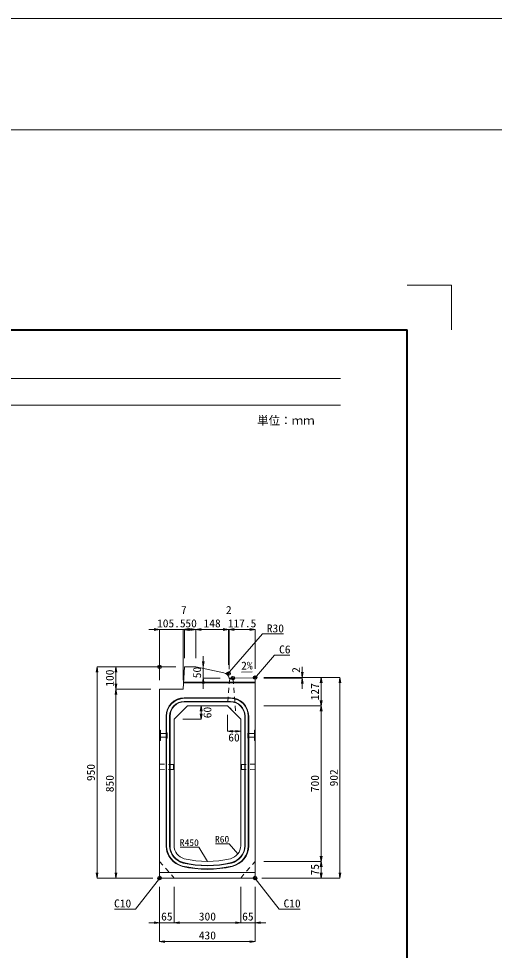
# Model space of a CAD drawing. Units: millimetres at full size; some dimension numbers follow another scale. Extents: x -1267 to 18002, y -8040 to 14480.
# Drawn here: x 6450 to 8593, y 10286 to 14480 of the extents above; entities that cross this region are included whole.
import ezdxf
from ezdxf.enums import TextEntityAlignment as Align

# ---------------------------------------------------------------- set-up
doc = ezdxf.new("R2010")
doc.units = ezdxf.units.MM
doc.header["$LTSCALE"] = 30
doc.header["$PDMODE"] = 32
doc.header["$PDSIZE"] = 15
doc.linetypes.add('USER1', pattern=[1.35, 0.75, -0.6])
for name, color, linetype, lineweight in [('0_2', 7, 'Continuous', 13), ('Defpoints_3', 1, 'Continuous', 13), ('インサート', 3, 'USER1', 9), ('吊りマスター', 4, 'USER1', 9), ('図枠', 7, 'Continuous', 5), ('寸法線', 7, 'Continuous', 13), ('引出線', 4, 'Continuous', 13), ('排水孔', 30, 'USER1', 13), ('本体', 2, 'Continuous', 13), ('目地', 132, 'Continuous', 5)]:
    doc.layers.add(name, color=color, linetype=linetype, lineweight=lineweight)
doc.layers.add('作業エリア', color=11, linetype='Continuous')
doc.styles.add('ＭＳ ゴシック', font='')
doc.styles.add('ＭＳ 明朝', font='')
doc.styles.get('ＭＳ ゴシック').set_extended_font_data('MS Gothic')
doc.styles.get('ＭＳ 明朝').set_extended_font_data('MS Mincho')

# ---------------------------------------------------------------- blocks, each defined once
blk = doc.blocks.new('open_arrow')
at = {"color": 0, "linetype": 'Continuous', "lineweight": -2}
blk.add_lwpolyline([(7.5, 1.25), (0, 0), (7.5, -1.25)], dxfattribs=at)

msp = doc.modelspace()

# ---------------------------------------------------------------- linework, layer by layer
at = {"layer": '0_2', "color": 5}
for p, q in [((-1267.22, 14480.25), (18001.66, 14480.25)), ((-1267.22, 13980.25), (18001.66, 13980.25))]:
    msp.add_line(p, q, dxfattribs=at)
at = {"layer": 'Defpoints_3'}
for p in [(8200, 13280.17), (8400, 13080.17)]:
    msp.add_line(p, (8400, 13280.17), dxfattribs=at)
at = {"layer": 'インサート'}
for p, q in [((7088.2, 11262.27), (7115.2, 11262.27)), ((7088.2, 11262.27), (7088.2, 11245.27)), ((7088.2, 11245.27), (7115.2, 11245.27)), ((7118.2, 11266.27), (7115.2, 11266.27)), ((7115.2, 11266.27), (7115.2, 11241.27)), ((7115.2, 11241.27), (7118.2, 11241.27)), ((7118.2, 11241.27), (7118.2, 11266.27)), ((7481.8, 11266.27), (7484.8, 11266.27)), ((7481.8, 11241.27), (7481.8, 11266.27)), ((7484.8, 11241.27), (7481.8, 11241.27)), ((7484.8, 11266.27), (7484.8, 11241.27)), ((7511.8, 11262.27), (7484.8, 11262.27)), ((7511.8, 11245.27), (7484.8, 11245.27)), ((7511.8, 11262.27), (7511.8, 11245.27))]:
    msp.add_line(p, q, dxfattribs=at)
at = {"layer": '作業エリア'}
for p in [(7085, 11561.77), (7395.5, 11531.77), (7415, 11511.77), (7515, 11513.77), (7085, 10611.77), (7515, 10611.77)]:
    msp.add_point(p, dxfattribs=at)
at = {"layer": '吊りマスター'}
for p, q in [((7085, 11124.27), (7085, 11099.27)), ((7085, 11124.27), (7147, 11122.77)), ((7147, 11122.77), (7147, 11100.77)), ((7515, 11124.27), (7453, 11122.77)), ((7453, 11122.77), (7453, 11100.77)), ((7515, 11124.27), (7515, 11099.27)), ((7085, 11099.27), (7147, 11100.77)), ((7515, 11099.27), (7453, 11100.77))]:
    msp.add_line(p, q, dxfattribs=at)
at = {"layer": '図枠', "lineweight": 40}
for p in [(400, 13080.17), (8200, 7540.17)]:
    msp.add_line(p, (8200, 13080.17), dxfattribs=at)
at = {"layer": '図枠', "lineweight": 13}
for p, q in [((700, 12860.17), (7900, 12860.17)), ((700, 12740.17), (7900, 12740.17))]:
    msp.add_line(p, q, dxfattribs=at)
at = {"layer": '寸法線'}
for p, q in [((7037, 11730.31), (7238.5, 11730.31)), ((7085, 11501.77), (7085, 11730.31)), ((7166.5, 11730.31), (7221.5, 11730.31)), ((7190.5, 11501.77), (7190.5, 11730.31)), ((7190.5, 11501.77), (7190.5, 11730.31)), ((7197.5, 11730.31), (7247.5, 11730.31)), ((7197.5, 11601.77), (7197.5, 11730.31)), ((7197.5, 11601.77), (7197.5, 11730.31)), ((7247.5, 11730.31), (7395.5, 11730.31)), ((7247.5, 11601.77), (7247.5, 11730.31)), ((7247.5, 11601.77), (7247.5, 11730.31)), ((7347.5, 11730.31), (7445.43, 11730.31)), ((7395.5, 11571.77), (7395.5, 11730.31)), ((7395.5, 11571.77), (7395.5, 11730.31)), ((7397.43, 11551.77), (7397.43, 11730.31)), ((7397.43, 11730.31), (7515, 11730.31)), ((7397.43, 11551.77), (7397.43, 11730.31)), ((7515, 11553.77), (7515, 11730.31)), ((7281.58, 11609.77), (7281.58, 11463.77)), ((6803.25, 10611.77), (6803.25, 11561.77)), ((7157.5, 11561.77), (6803.25, 11561.77)), ((6888.25, 11461.77), (6888.25, 11561.77)), ((7157.5, 11561.77), (6888.25, 11561.77)), ((7727.36, 11463.77), (7727.36, 11561.77)), ((7357.43, 11511.77), (7281.58, 11511.77)), ((7555, 11513.77), (7812.36, 11513.77)), ((7555, 11513.77), (7727.36, 11513.77)), ((7555, 11513.77), (7897.36, 11513.77)), ((7555, 11511.77), (7727.36, 11511.77)), ((7812.36, 11386.77), (7812.36, 11513.77)), ((7897.36, 10611.77), (7897.36, 11513.77)), ((6888.25, 10611.77), (6888.25, 11461.77)), ((7045, 11461.77), (6888.25, 11461.77)), ((7045, 11461.77), (6888.25, 11461.77)), ((7272.17, 11326.77), (7272.17, 11386.77)), ((7555, 11386.77), (7812.36, 11386.77)), ((7555, 11386.77), (7812.36, 11386.77)), ((7812.36, 10686.77), (7812.36, 11386.77)), ((7190, 11326.77), (7272.17, 11326.77)), ((7390, 11346.77), (7390, 11272.54)), ((7390, 11272.54), (7450, 11272.54)), ((7555, 10686.77), (7812.36, 10686.77)), ((7555, 10686.77), (7812.36, 10686.77)), ((7812.36, 10611.77), (7812.36, 10686.77)), ((7055, 10611.77), (6803.25, 10611.77)), ((7055, 10611.77), (6888.25, 10611.77)), ((7545, 10611.77), (7812.36, 10611.77)), ((7545, 10611.77), (7897.36, 10611.77)), ((7085, 10571.77), (7085, 10410.61)), ((7085, 10571.77), (7085, 10325.61)), ((7150, 10571.77), (7150, 10410.61)), ((7150, 10571.77), (7150, 10410.61)), ((7450, 10571.77), (7450, 10410.61)), ((7450, 10571.77), (7450, 10410.61)), ((7515, 10571.77), (7515, 10410.61)), ((7515, 10571.77), (7515, 10325.61)), ((7037, 10410.61), (7198, 10410.61)), ((7150, 10410.61), (7450, 10410.61)), ((7402, 10410.61), (7563, 10410.61)), ((7085, 10325.61), (7515, 10325.61))]:
    msp.add_line(p, q, dxfattribs=at)
at = {"layer": '引出線'}
for points in [[(7389.4, 11527.63), (7547.84, 11710.38), (7642.51, 11710.38)], [(7512, 11510.71), (7603.01, 11615.68), (7671.35, 11615.68)], [(7453.02, 11538.78), (7501.73, 11539.76), (7452.99, 11538.78)], [(7300, 10686.77), (7261.49, 10750.32), (7177.31, 10750.32)], [(7437.07, 10720.09), (7398.48, 10765.49), (7336.25, 10765.49)], [(7090, 10616.77), (6977.02, 10472.34), (6882.35, 10472.34)], [(7510, 10616.77), (7622.98, 10472.34), (7717.65, 10472.34)]]:
    msp.add_lwpolyline(points, dxfattribs=at)
at = {"layer": '排水孔'}
for p, q in [((7400.63, 11508.57), (7390.71, 11387.48)), ((7397.43, 11511.77), (7400.63, 11508.57)), ((7400.63, 11508.57), (7415.63, 11508.57)), ((7418.83, 11511.77), (7415.63, 11508.57)), ((7415.63, 11508.57), (7428.66, 11349.52)), ((7390.71, 11387.48), (7428.66, 11349.52))]:
    msp.add_line(p, q, dxfattribs=at)
at = {"layer": '本体'}
for p, q in [((7197.5, 11561.77), (7190.5, 11461.77)), ((7197.5, 11561.77), (7247.5, 11561.77)), ((7247.5, 11561.77), (7373.81, 11536.17)), ((7415, 11511.77), (7397.43, 11511.77)), ((7509, 11513.65), (7415, 11511.77)), ((7509, 11513.65), (7515, 11507.77)), ((7515, 10621.77), (7515, 11507.77)), ((7085, 11461.77), (7085, 10621.77)), ((7085, 11461.77), (7190.5, 11461.77)), ((7150, 11326.77), (7210, 11386.77)), ((7210, 11386.77), (7390, 11386.77)), ((7390, 11386.77), (7450, 11326.77)), ((7150, 11326.77), (7150, 10757.3)), ((7450, 10757.3), (7450, 11326.77)), ((7085, 10621.77), (7095, 10611.77)), ((7095, 10611.77), (7505, 10611.77)), ((7505, 10611.77), (7515, 10621.77))]:
    msp.add_line(p, q, dxfattribs=at)
at = {"layer": '本体', "lineweight": 9}
for p, q in [((7085, 11278.27), (7088.2, 11276.27)), ((7088.2, 11276.27), (7088.2, 11231.27)), ((7515, 11278.27), (7511.8, 11276.27)), ((7511.8, 11276.27), (7511.8, 11231.27)), ((7088.2, 11231.27), (7085, 11229.27)), ((7511.8, 11231.27), (7515, 11229.27)), ((7085, 10636.77), (7515, 10636.77))]:
    msp.add_line(p, q, dxfattribs=at)
at = {"layer": '本体', "linetype": 'USER1', "lineweight": 9}
for p, q in [((7085, 10686.77), (7150, 10611.77)), ((7450, 10611.77), (7515, 10686.77))]:
    msp.add_line(p, q, dxfattribs=at)
at = {"layer": '本体'}
for centre, radius, start, end in [((7367.85, 11506.76), 30, 9.60488, 78.54125), ((7210, 10757.3), 60, 180, 256.65764), ((7390, 10757.3), 60, 283.34236, 0), ((7300, 11136.77), 450, 256.65764, 283.34236)]:
    msp.add_arc(centre, radius, start, end, dxfattribs=at)
at = {"layer": '目地'}
for p, q in [((7515, 11493.77), (7192.74, 11493.77)), ((7515, 11489.77), (7192.46, 11489.77)), ((7404, 11422.77), (7196, 11422.77)), ((7404, 11420.77), (7196, 11420.77)), ((7404, 11406.77), (7196, 11406.77)), ((7404, 11404.77), (7196, 11404.77)), ((7114, 11340.77), (7114, 10757.3)), ((7116, 11340.77), (7116, 10757.3)), ((7130, 11340.77), (7130, 10757.3)), ((7132, 11340.77), (7132, 10757.3)), ((7468, 10757.3), (7468, 11340.77)), ((7470, 10757.3), (7470, 11340.77)), ((7484, 10757.3), (7484, 11340.77)), ((7486, 10757.3), (7486, 11340.77))]:
    msp.add_line(p, q, dxfattribs=at)
for centre, radius, start, end in [((7196, 11340.77), 82, 90, 180), ((7196, 11340.77), 80, 90, 180), ((7404, 11340.77), 82, 0, 90), ((7404, 11340.77), 80, 0, 90), ((7196, 11340.77), 66, 90, 180), ((7196, 11340.77), 64, 90, 180), ((7404, 11340.77), 66, 0, 90), ((7404, 11340.77), 64, 0, 90), ((7210, 10757.3), 96, 180, 256.65764), ((7210, 10757.3), 94, 180, 256.65764), ((7210, 10757.3), 80, 180, 256.65764), ((7210, 10757.3), 78, 180, 256.65764), ((7390, 10757.3), 78, 283.34236, 360), ((7390, 10757.3), 80, 283.34236, 360), ((7390, 10757.3), 94, 283.34236, 0), ((7390, 10757.3), 96, 283.34236, 0), ((7300, 11136.77), 486, 256.65764, 283.34236), ((7300, 11136.77), 484, 256.65764, 283.34236), ((7300, 11136.77), 470, 256.65764, 283.34236), ((7300, 11136.77), 468, 256.65764, 283.34236)]:
    msp.add_arc(centre, radius, start, end, dxfattribs=at)

# ---------------------------------------------------------------- block references
at = {"layer": '寸法線', "xscale": 3.2, "yscale": 3.2}
for p, rotation in [((7085, 11730.31), 180), ((7247.5, 11730.31), 180), ((7395.5, 11730.31), 180), ((7395.5, 11730.31), 180), ((7515, 11730.31), 180), ((7281.58, 11561.77), 90), ((6803.25, 11561.77), 270), ((6888.25, 11561.77), 270), ((7727.36, 11513.77), 90), ((7281.58, 11511.77), 270), ((7727.36, 11511.77), 270), ((7812.36, 11513.77), 270), ((7897.36, 11513.77), 270), ((6888.25, 11461.77), 90), ((6888.25, 11461.77), 270), ((7812.36, 11386.77), 90), ((7272.17, 11386.77), 270), ((7812.36, 11386.77), 270), ((7272.17, 11326.77), 90), ((7450, 11272.54), 180), ((7812.36, 10686.77), 90), ((7812.36, 10686.77), 270), ((6803.25, 10611.77), 90), ((6888.25, 10611.77), 90), ((7812.36, 10611.77), 90), ((7897.36, 10611.77), 90), ((7085, 10410.61), 180), ((7450, 10410.61), 180), ((7450, 10410.61), 180), ((7515, 10325.61), 180)]:
    msp.add_blockref('open_arrow', p, dxfattribs=dict(at, rotation=rotation))
for p in [(7190.5, 11730.31), (7197.5, 11730.31), (7247.5, 11730.31), (7397.43, 11730.31), (7397.43, 11730.31), (7390, 11272.54), (7150, 10410.61), (7150, 10410.61), (7515, 10410.61), (7085, 10325.61)]:
    msp.add_blockref('open_arrow', p, dxfattribs=at)
at = {"layer": '引出線'}
for p, xscale, yscale, rotation in [((7453.02, 11538.78), 0.16, 0.16, 1.1), ((7389.4, 11527.63), 0.16, 0.16, 49.1), ((7512, 11510.71), 0.16, 0.16, 49.1), ((7437.07, 10720.09), 0.133, 0.133, 130.4), ((7300, 10686.77), 0.133, 0.133, 121.2), ((7090, 10616.77), 0.16, 0.16, 232), ((7510, 10616.77), 0.16, 0.16, 308)]:
    msp.add_blockref('open_arrow', p, dxfattribs=dict(at, xscale=xscale, yscale=yscale, rotation=rotation))

# ---------------------------------------------------------------- texts
at = {"layer": '図枠', "style": 'ＭＳ ゴシック'}
msp.add_text('単位：ｍｍ', height=37.98, dxfattribs=at).set_placement((7653.73, 12670.84), align=Align.MIDDLE_CENTER)
at = {"layer": '寸法線', "style": 'ＭＳ 明朝', "width": 1.05}
for s, p in [('7', (7194, 11818.31)), ('2', (7396.47, 11818.31)), ('105.5', (7137.75, 11758.31)), ('50', (7226.9, 11758.31)), ('148', (7321.5, 11758.31)), ('117.5', (7456.22, 11758.31)), ('60', (7420, 11244.54)), ('65', (7117.5, 10438.61)), ('300', (7300, 10438.61)), ('65', (7482.5, 10438.61)), ('430', (7300, 10353.61))]:
    msp.add_text(s, height=36.03, dxfattribs=at).set_placement(p, align=Align.MIDDLE_CENTER)
for s, p in [('100', (6860.25, 11511.77)), ('50', (7253.58, 11536.77)), ('2', (7699.36, 11548.28)), ('127', (7784.36, 11450.27)), ('60', (7300.17, 11356.77)), ('950', (6775.25, 11086.77)), ('850', (6860.25, 11036.77)), ('700', (7784.36, 11036.77)), ('902', (7869.36, 11062.77)), ('75', (7784.36, 10649.27))]:
    msp.add_text(s, height=36.03, rotation=90, dxfattribs=at).set_placement(p, align=Align.MIDDLE_CENTER)
at = {"layer": '引出線', "style": 'ＭＳ 明朝', "width": 1.05}
for s, p in [('R30', (7567.84, 11753.58)), ('C6', (7623.01, 11658.88)), ('C10', (7642.98, 10515.54))]:
    msp.add_text(s, height=36.03, dxfattribs=at).set_placement(p, align=Align.TOP_LEFT)
msp.add_text('2%', height=36.03, rotation=1.146, dxfattribs=at).set_placement((7452.05, 11585.68), align=Align.TOP_LEFT)
for s, height, p in [('R450', 30.02, (7261.49, 10786.32)), ('R60', 30.02, (7398.48, 10801.49)), ('C10', 36.03, (6957.02, 10515.54))]:
    msp.add_text(s, height=height, dxfattribs=at).set_placement(p, align=Align.TOP_RIGHT)

doc.saveas('drawing.dxf')
